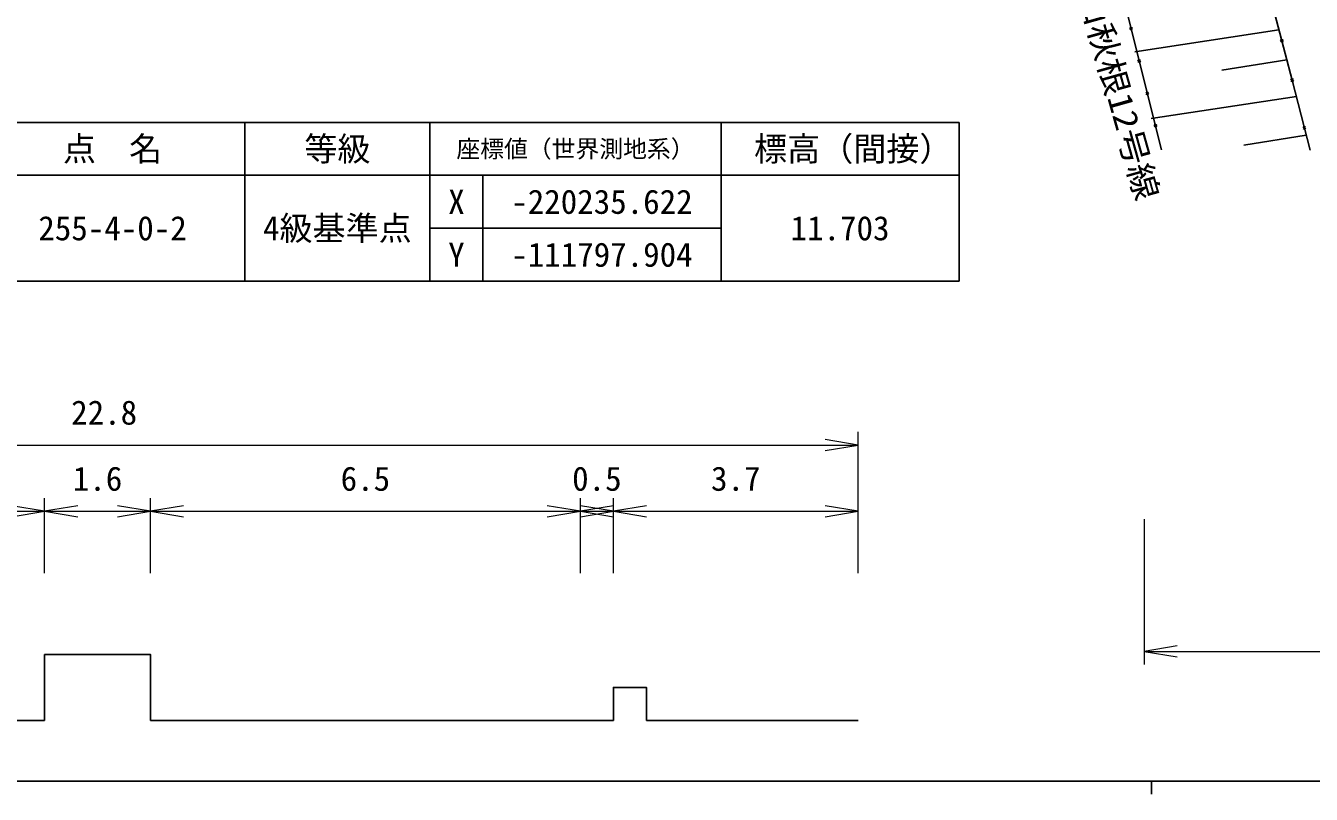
# Model space of a CAD drawing. Units: millimetres at full size, sheet at 1:1000, with parts at other scales. Extents: x 40000 to 680000, y 20000 to 380000.
# Drawn here: x 282896 to 380084, y 204000 to 262112 of the extents above; entities that cross this region are included whole.
import ezdxf
from ezdxf.enums import TextEntityAlignment as Align

# ---------------------------------------------------------------- set-up
doc = ezdxf.new("R2010")
doc.units = ezdxf.units.MM
doc.header["$LTSCALE"] = 1000
for name, color, linetype, lineweight in [('M-BGD', 7, 'Continuous', 25), ('M-BMK-SRVR', 3, 'Continuous', 25), ('M-STR-HTXT', 7, 'Continuous', 13), ('M-TTL-BAND', 7, 'Continuous', 25)]:
    doc.layers.add(name, color=color, linetype=linetype, lineweight=lineweight)
doc.layers.add('M-BMK-HTXT', color=7, linetype='Continuous')
doc.styles.add('ＭＳ ゴシック', font='')
doc.styles.get('ＭＳ ゴシック').set_extended_font_data('MS Gothic')

# ---------------------------------------------------------------- blocks, each defined once
blk = doc.blocks.new('open_arrow')
at = {"color": 0, "linetype": 'Continuous', "lineweight": -2}
blk.add_lwpolyline([(7.5, 1.25), (0, 0), (7.5, -1.25)], dxfattribs=at)

msp = doc.modelspace()

# ---------------------------------------------------------------- linework, layer by layer
at = {"layer": 'M-BGD'}
for p, q in [((365845, 264336), (368760, 252724)), ((377050, 264034), (378634, 257996)), ((366337, 261964), (366580, 261819)), ((366386, 261770), (366531, 262013)), ((366748, 260128), (377634, 261809)), ((377729, 261052), (377973, 260909)), ((377780, 260858), (377923, 261102)), ((366951, 259519), (367194, 259374)), ((367000, 259325), (367145, 259568)), ((373316, 258752), (378230, 259536)), ((378512, 258067), (378756, 257925)), ((378562, 257874), (378705, 258118)), ((378640, 257992), (379989, 252697)), ((367565, 257075), (367807, 256929)), ((367613, 256881), (367759, 257123)), ((367987, 255099), (378956, 256753)), ((368227, 254436), (368372, 254679)), ((368178, 254630), (368421, 254485)), ((374981, 253081), (379700, 253834)), ((379436, 254462), (379680, 254318)), ((379486, 254269), (379630, 254512)), ((284326, 214582), (284326, 209582)), ((284326, 209582), (249326, 209582)), ((292326, 209582), (327326, 209582)), ((329826, 209582), (345826, 209582))]:
    msp.add_line(p, q, dxfattribs=at)
for points in [[(284326, 214582), (292326, 214582), (292326, 209582)], [(327326, 209582), (327326, 212082), (329826, 212082), (329826, 209582)]]:
    msp.add_lwpolyline(points, dxfattribs=at)
at = {"layer": 'M-BMK-SRVR'}
for p, q in [((279459, 254804), (299459, 254804)), ((299459, 250804), (299459, 254804)), ((299459, 254804), (313459, 254804)), ((313459, 250804), (313459, 254804)), ((313459, 254804), (335459, 254804)), ((335459, 254804), (335459, 250804)), ((335459, 254804), (353459, 254804)), ((353459, 254804), (353459, 250804)), ((299459, 250804), (279459, 250804)), ((313459, 250804), (299459, 250804)), ((299459, 250804), (299459, 242804)), ((317459, 250804), (313459, 250804)), ((313459, 250804), (313459, 246804)), ((317459, 246804), (317459, 250804)), ((317459, 250804), (335459, 250804)), ((335459, 250804), (335459, 246804)), ((335459, 250804), (353459, 250804)), ((353459, 250804), (353459, 242804)), ((313459, 246804), (317459, 246804)), ((313459, 246804), (313459, 242804)), ((317459, 242804), (317459, 246804)), ((317459, 246804), (335459, 246804)), ((335459, 246804), (335459, 242804)), ((279459, 242804), (299459, 242804)), ((299459, 242804), (313459, 242804)), ((313459, 242804), (317459, 242804)), ((335459, 242804), (317459, 242804)), ((353459, 242804), (335459, 242804))]:
    msp.add_line(p, q, dxfattribs=at)
at = {"layer": 'M-STR-HTXT'}
for p, q in [((345826, 220709), (345826, 231399)), ((231826, 230399), (345826, 230399)), ((284326, 220709), (284326, 226399)), ((292326, 220709), (292326, 226399)), ((324826, 220709), (324826, 226399)), ((327326, 220709), (327326, 226399)), ((251826, 225399), (284326, 225399)), ((284326, 225399), (292326, 225399)), ((292326, 225399), (324826, 225399)), ((324826, 225399), (327326, 225399)), ((327326, 225399), (345826, 225399)), ((367448, 224808), (367448, 213808)), ((367448, 214808), (402209, 214808))]:
    msp.add_line(p, q, dxfattribs=at)
at = {"layer": 'M-TTL-BAND'}
for p, q in [((40000, 205000), (579000, 205000)), ((368000, 205000), (368000, 204000))]:
    msp.add_line(p, q, dxfattribs=at)

# ---------------------------------------------------------------- block references
at = {"layer": 'M-STR-HTXT', "xscale": 333, "yscale": 333, "rotation": 180}
for p in [(345826, 230399), (284326, 225399), (292326, 225399), (324826, 225399), (327326, 225399), (345826, 225399)]:
    msp.add_blockref('open_arrow', p, dxfattribs=at)
at = {"layer": 'M-STR-HTXT', "xscale": 333, "yscale": 333}
for p in [(284326, 225399), (292326, 225399), (324826, 225399), (327326, 225399), (367448, 214808)]:
    msp.add_blockref('open_arrow', p, dxfattribs=at)

# ---------------------------------------------------------------- texts
at = {"layer": 'M-BMK-HTXT', "style": 'ＭＳ ゴシック', "width": 1.1}
msp.add_text('市道勝山秋根12号線', height=1833, rotation=285.721, dxfattribs=at).set_placement((359646, 272428), align=Align.BOTTOM_LEFT)
at = {"layer": 'M-BMK-SRVR', "style": 'ＭＳ ゴシック'}
for s, height, p in [('点\u3000名', 1833, (289459, 252804)), ('等級', 1833, (306459, 252804)), ('座標値（世界測地系）', 1320, (324459, 252804)), ('標高（間接）', 1833, (345459, 252804)), ('X', 1833, (315459, 248804)), ('-220235.622', 1833, (326459, 248804)), ('4級基準点', 1833, (306459, 246804)), ('255-4-0-2', 1833, (289459, 246804)), ('11.703', 1833, (344459, 246804)), ('Y', 1833, (315459, 244804)), ('-111797.904', 1833, (326459, 244804))]:
    msp.add_text(s, height=height, dxfattribs=at).set_placement(p, align=Align.MIDDLE_CENTER)
at = {"layer": 'M-STR-HTXT', "style": 'ＭＳ ゴシック'}
for s, p in [('22.8', (288826, 231399)), ('1.6', (288326, 226399)), ('6.5', (308576, 226399)), ('0.5', (326076, 226399)), ('3.7', (336576, 226399))]:
    msp.add_text(s, height=1833, dxfattribs=at).set_placement(p, align=Align.BOTTOM_CENTER)

doc.saveas('drawing.dxf')
